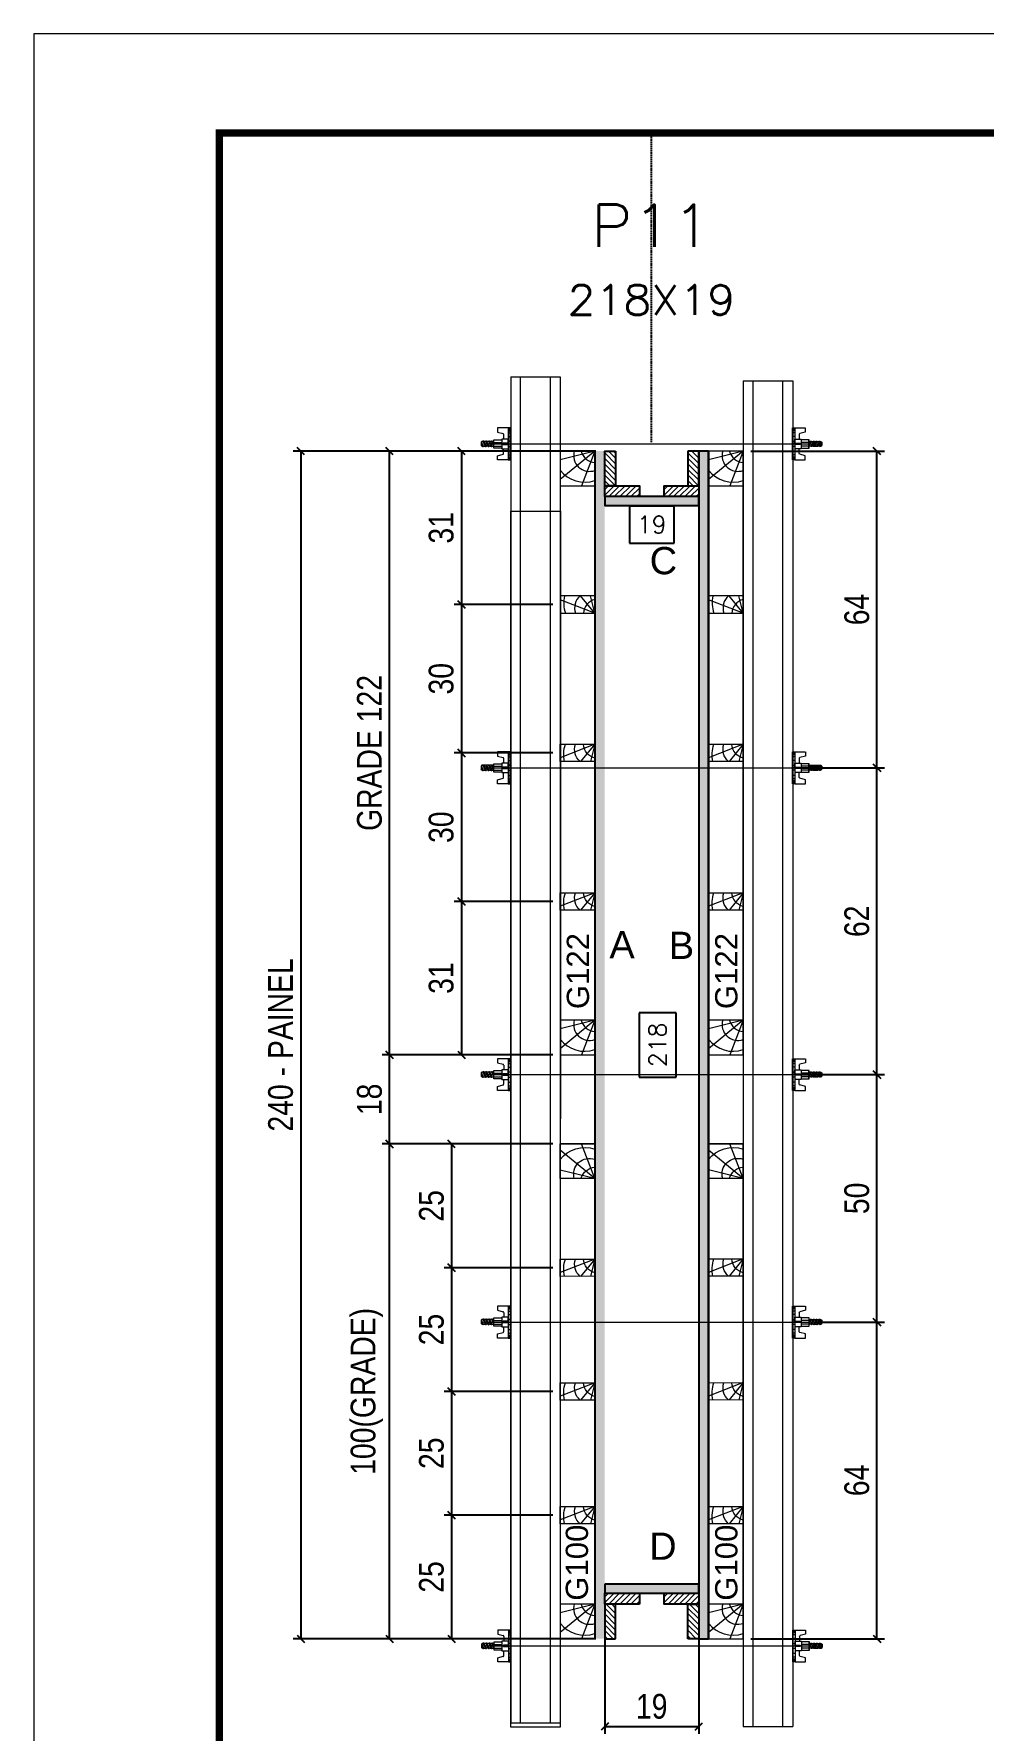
# Model space of a CAD drawing. Extents: x 808 to 7089, y -98 to 17032.
# Drawn here: x 5563 to 5947, y 2564 to 3250 of the extents above; entities that cross this region are included whole.
import ezdxf
from ezdxf.enums import TextEntityAlignment as Align

# ---------------------------------------------------------------- set-up
doc = ezdxf.new("R2010")
doc.units = 0
doc.linetypes.add('DASHED', pattern=[0.75, 0.5, -0.25])
doc.linetypes.add('HIDDEN', pattern=[0.375, 0.25, -0.125])
for name, color, linetype in [('CHAPA', 1, 'Continuous'), ('COTA', 241, 'Continuous'), ('Cota Seção (2x)', 241, 'Continuous'), ('MEIO_PONT', 93, 'Continuous'), ('SARRAFO', 251, 'Continuous'), ('Texto de Titulo', 7, 'Continuous'), ('Texto Qtd Sarr', 242, 'Continuous'), ('TEXTO_GERAL', 7, 'Continuous')]:
    doc.layers.add(name, color=color, linetype=linetype)
for name, color, linetype, lineweight in [('Folhas', 255, 'Continuous', 9), ('Hachura', 251, 'Continuous', 9), ('Madeira', 126, 'Continuous', 18), ('Perfil Metálico', 224, 'Continuous', 18), ('SARRAFO DE PRESSAO', 251, 'DASHED', 9), ('Texto Seção', 7, 'Continuous', 15)]:
    doc.layers.add(name, color=color, linetype=linetype, lineweight=lineweight)
doc.styles.add('ARIAL', font='arial.ttf')
doc.styles.add('COTA TECNICA 2X', font='techl___.ttf', dxfattribs={"height": 10})
doc.styles.add('ROMANS', font='romans.shx')
doc.styles.add('SANSSERIF', font='sas_____.pfb')
doc.dimstyles.new('SECAO PILAR', dxfattribs={"dimtxt": 10, "dimasz": 3, "dimexe": 3, "dimexo": 3, "dimgap": 3, "dimtad": 1, "dimdec": 1, "dimlfac": 0.5, "dimzin": 12, "dimdsep": 46, "dimtxsty": 'COTA TECNICA 2X', "dimblk1": 'OBLIQUE', "dimblk2": 'OBLIQUE', "dimsah": 1, "dimcen": 0.9, "dimclrd": 256, "dimclre": 256, "dimclrt": 256, "dimadec": 1, "dimazin": 3, "dimtfac": 1, "dimtdec": 1, "dimtmove": 0, "dimatfit": 3, "dimfxl": 1, "dimtolj": 1, "dimtzin": 12, "dimarcsym": 0})
doc.dimstyles.new('SECÇÃO 2', dxfattribs={"dimtxt": 7, "dimasz": 6, "dimexe": 0.18, "dimexo": 2, "dimgap": -4, "dimtad": 3, "dimdec": 1, "dimlfac": 0.5, "dimzin": 12, "dimdsep": 46, "dimtxsty": 'ROMANS', "dimblk": 'ARCHTICK', "dimcen": 0.09, "dimse1": 1, "dimse2": 1, "dimsd1": 1, "dimsd2": 1, "dimclrd": 180, "dimclre": 5, "dimclrt": 1, "dimadec": 0, "dimazin": 3, "dimtfac": 1, "dimtdec": 1, "dimtofl": 0, "dimtmove": 0, "dimatfit": 3, "dimldrblk": 'ARCHTICK', "dimfxl": 1, "dimtolj": 1, "dimtzin": 0, "dimarcsym": 0})
pattern_1 = [(135, (-17097.4401, 12204.9005), (-1.12253202, -1.12253202), [])]

# ---------------------------------------------------------------- blocks, each defined once
blk = doc.blocks.new('9999999999')
at = {"layer": 'Folhas'}
blk.add_lwpolyline([(98138.98, 34190.21), (99623.98, 34190.21), (99623.98, 35240.21), (98138.98, 35240.21)], close=True, dxfattribs=at)
at = {"layer": 'Folhas', "color": 30, "const_width": 3}
blk.add_lwpolyline([(98213.98, 34230.21), (99583.98, 34230.21), (99583.98, 35200.21), (98213.98, 35200.21)], close=True, dxfattribs=at)
blk = doc.blocks.new('titulo1')
at = {"layer": 'Defpoints', "color": 252, "linetype": 'HIDDEN', "ltscale": 2}
blk.add_line((0, 0), (0, 125), dxfattribs=at)
at = {"layer": 'Defpoints', "style": 'ROMANS', "oblique": 15}
blk.add_attdef('FOLHA', text='', height=10, dxfattribs=at).set_placement((0, 15.58), align=Align.MIDDLE_CENTER)
at = {"layer": 'Texto Qtd Sarr', "color": 3, "style": 'ROMANS', "oblique": 15}
for tag, height, p in [('TITULO', 17, (0, 71.45)), ('SEÇÃO', 12, (0, 41.55))]:
    blk.add_attdef(tag, text='', height=height, dxfattribs=at).set_placement(p, align=Align.MIDDLE_CENTER)
blk = doc.blocks.new('*D84')
at = {"layer": 'Cota Seção (2x)', "color": 180, "lineweight": -2, "transparency": 16777216}
for p, q in [((5821.97, 3058.76), (5803.97, 3058.76)), ((5803.97, 3058.76), (5803.97, 3043.76)), ((5821.97, 3043.76), (5821.97, 3058.76)), ((5803.97, 3043.76), (5821.97, 3043.76))]:
    blk.add_line(p, q, dxfattribs=at)
at = {"layer": 'Defpoints', "color": 0, "transparency": 16777216}
for p in [(5793.97, 3041.63), (5793.97, 3039.76), (5831.97, 3041.63)]:
    blk.add_point(p, dxfattribs=at)
at = {"layer": 'Cota Seção (2x)', "color": 1, "transparency": 16777216, "insert": (5812.97, 3051.26), "char_height": 7, "attachment_point": 5, "style": 'ROMANS'}
blk.add_mtext('\\A1;19', dxfattribs=at)
blk = doc.blocks.new('_ArchTick')
at = {"color": 0, "linetype": 'ByBlock', "const_width": 0.15}
blk.add_lwpolyline([(-0.5, -0.5), (0.5, 0.5)], dxfattribs=at)
blk = doc.blocks.new('_Oblique')
at = {"color": 0, "linetype": 'ByBlock', "lineweight": -2}
blk.add_line((-0.5, -0.5), (0.5, 0.5), dxfattribs=at)
blk = doc.blocks.new('*D85')
at = {"layer": 'Cota Seção (2x)', "lineweight": -2, "transparency": 16777216}
for p, q in [((5790.3, 3080.95), (5668.05, 3080.95)), ((5671.05, 3080.95), (5671.05, 2600.93)), ((5790.3, 2600.93), (5668.05, 2600.93))]:
    blk.add_line(p, q, dxfattribs=at)
at = {"layer": 'Defpoints', "color": 0, "transparency": 16777216}
for p in [(5793.3, 3080.95), (5671.05, 2600.93), (5793.3, 2600.93)]:
    blk.add_point(p, dxfattribs=at)
at = {"layer": 'Cota Seção (2x)', "lineweight": -2, "transparency": 16777216, "xscale": 3, "yscale": 3, "zscale": 3}
for p, rotation in [((5671.05, 3080.95), 90), ((5671.05, 2600.93), 270)]:
    blk.add_blockref('_Oblique', p, dxfattribs=dict(at, rotation=rotation))
at = {"layer": 'Cota Seção (2x)', "transparency": 16777216, "insert": (5662.95, 2840.94), "char_height": 10, "attachment_point": 5, "rotation": 90, "style": 'COTA TECNICA 2X'}
blk.add_mtext('\\A1;240 - PAINEL', dxfattribs=at)
blk = doc.blocks.new('C')
at = {"layer": 'Hachura', "color": 0}
for p, q in [((0, 3.22), (0, -3.22)), ((0.45, 3.22), (0, 3.22)), ((0.46, 3.16), (0, 3.16)), ((0.46, 3.05), (0, 3.05)), ((0.46, 2.88), (0, 2.88)), ((0, 2.75), (0, -1.16)), ((0.46, 2.65), (0, 2.65)), ((0.46, 2.23), (0, 2.23)), ((0.46, 1.51), (0, 1.51)), ((0.39, 0.49), (0.17, 0.49)), ((0.45, -3.23), (0.45, 3.22)), ((0.45, 3.22), (2.58, 3.22)), ((1.74, 0.97), (0.45, 0.97)), ((1.45, 0.1), (0.45, 0.1)), ((1.35, 1.94), (1.35, 0.96)), ((2.58, 2.39), (1.47, 2.09)), ((1.74, -0.97), (1.74, 0.97)), ((1.74, 0.97), (1.74, 0.84)), ((1.74, 0.97), (1.74, 0.84)), ((1.74, 0.84), (3.35, 0.84)), ((3.35, 0.45), (1.74, 0.45)), ((2.58, 3.22), (2.58, 2.39)), ((3.32, 0.84), (3.32, -0.84)), ((3.35, 0.84), (3.35, -0.84)), ((3.68, 0.45), (3.35, 0.45)), ((3.84, -0.52), (3.35, 0.45)), ((3.35, 0.06), (3.67, -0.57)), ((3.68, 0.45), (4.16, -0.52)), ((3.72, 0.5), (4.25, -0.57)), ((4.37, -0.55), (3.83, 0.53)), ((4.15, 0.45), (3.93, 0.45)), ((4.42, -0.52), (3.93, 0.45)), ((4.15, 0.45), (4.26, 0.45)), ((4.26, 0.45), (4.74, -0.52)), ((4.3, 0.5), (4.83, -0.57)), ((4.95, -0.55), (4.41, 0.53)), ((4.51, 0.45), (4.84, 0.45)), ((5, -0.52), (4.51, 0.45)), ((4.84, 0.45), (5.32, -0.52)), ((4.88, 0.5), (5.41, -0.57)), ((5.53, -0.55), (4.99, 0.53)), ((5.58, -0.52), (5.09, 0.45)), ((5.42, 0.45), (5.09, 0.45)), ((5.58, -0.52), (5.09, 0.45)), ((5.42, 0.45), (5.74, -0.19)), ((5.46, 0.5), (5.74, -0.07)), ((5.74, 0.19), (5.57, 0.53)), ((5.74, 0.32), (5.68, 0.45)), ((5.68, 0.45), (5.74, 0.45)), ((5.74, 0.45), (5.9, 0.29)), ((5.74, 0.45), (5.74, -0.52)), ((5.9, -0.36), (5.9, 0.29)), ((0.45, 0), (0, 0)), ((0.46, -1.52), (0, -1.52)), ((0.46, -2.23), (0, -2.23)), ((0.46, -2.65), (0, -2.65)), ((0.46, -2.88), (0, -2.88)), ((0.46, -3.05), (0, -3.05)), ((0.46, -3.16), (0, -3.16)), ((0, -3.22), (2.57, -3.22)), ((0.08, -0.48), (0.29, -0.48)), ((0.29, -0.48), (0.4, -0.48)), ((0.45, 0), (0.45, -0.97)), ((0.45, -0.16), (1.45, -0.16)), ((0.45, -0.65), (0.45, -0.32)), ((0.45, -3.23), (0.45, -0.65)), ((0.45, -0.97), (1.74, -0.97)), ((1.35, -1.94), (1.35, -0.97)), ((2.58, -2.39), (1.47, -2.1)), ((3.35, -0.32), (1.74, -0.32)), ((3.35, -0.84), (1.74, -0.84)), ((2.58, -3.23), (2.58, -2.39)), ((3.35, -0.07), (3.58, -0.52)), ((3.35, -0.52), (3.58, -0.52)), ((3.84, -0.52), (4.16, -0.52)), ((4.42, -0.52), (4.74, -0.52)), ((4.63, -0.52), (4.74, -0.52)), ((5, -0.52), (5.32, -0.52)), ((5.58, -0.52), (5.74, -0.52)), ((5.74, -0.52), (5.9, -0.36)), ((5.74, -0.52), (5.74, -0.52))]:
    blk.add_line(p, q, dxfattribs=at)
for centre, radius, start, end in [((1.52, 1.94), 0.161, 104.7436, 180), ((1.44, -0.03), 0.129, 272.695, 87.305), ((3.81, 0.39), 0.143, 25.5688, 154.4312), ((4.39, 0.39), 0.143, 25.5688, 154.4312), ((4.97, 0.39), 0.143, 25.5688, 154.4312), ((5.55, 0.39), 0.143, 25.5688, 154.4312), ((0.17, -0.37), 0.174, 221.744, 317.8592), ((1.52, -1.94), 0.161, 180, 255.2564), ((3.71, -0.4), 0.174, 222.1408, 318.256), ((4.29, -0.4), 0.174, 222.1408, 318.256), ((4.87, -0.4), 0.174, 222.1408, 318.256), ((5.45, -0.4), 0.174, 222.1408, 318.256), ((5.61, -0.4), 0.174, 317.8592, 318.256)]:
    blk.add_arc(centre, radius, start, end, dxfattribs=at)
blk = doc.blocks.new('PONTALETE')
at = {"layer": 'Madeira'}
for q in [(2.71, 7), (7, 5.76), (7, 1.74)]:
    blk.add_line((0, 0), q, dxfattribs=at)
blk.add_lwpolyline([(0, 0), (7, 0), (7, 7), (0, 7)], close=True, dxfattribs=at)
for centre, radius, start, end in [((2.04, 0.06), 6.23, 37.2818, 109.0913), ((1.09, 0.9), 3.19, 343.603, 109.9847), ((-0.21, -0.78), 3.09, 14.6322, 86.0383)]:
    blk.add_arc(centre, radius, start, end, dxfattribs=at)
blk = doc.blocks.new('MEIO PONTALETE')
at = {"layer": 'Madeira'}
for q in [(2.71, 7), (3.5, 2.88), (3.5, 0.87)]:
    blk.add_line((0, 0), q, dxfattribs=at)
blk.add_lwpolyline([(0, 0), (3.5, 0), (3.5, 7), (0, 7)], close=True, dxfattribs=at)
for centre, radius, start, end in [((2.04, 0.06), 6.23, 76.4499, 109.0913), ((1.09, 0.9), 3.19, 40.9063, 109.9847), ((-0.21, -0.78), 3.09, 14.6322, 86.0383)]:
    blk.add_arc(centre, radius, start, end, dxfattribs=at)
blk = doc.blocks.new('*D1567')
at = {"layer": 'Cota Seção (2x)', "lineweight": -2, "transparency": 16777216}
for p, q in [((5772.97, 3080.95), (5733.09, 3080.95)), ((5736.09, 3080.95), (5736.09, 3018.95)), ((5772.97, 3018.95), (5733.09, 3018.95))]:
    blk.add_line(p, q, dxfattribs=at)
at = {"layer": 'Defpoints', "color": 0, "transparency": 16777216}
for p in [(5775.97, 3080.95), (5736.09, 3018.95), (5775.97, 3018.95)]:
    blk.add_point(p, dxfattribs=at)
at = {"layer": 'Cota Seção (2x)', "lineweight": -2, "transparency": 16777216, "xscale": 3, "yscale": 3, "zscale": 3}
for p, rotation in [((5736.09, 3080.95), 90), ((5736.09, 3018.95), 270)]:
    blk.add_blockref('_Oblique', p, dxfattribs=dict(at, rotation=rotation))
at = {"layer": 'Cota Seção (2x)', "transparency": 16777216, "insert": (5727.87, 3049.95), "char_height": 10, "attachment_point": 5, "rotation": 90, "style": 'COTA TECNICA 2X'}
blk.add_mtext('\\A1;31', dxfattribs=at)
blk = doc.blocks.new('*D1568')
at = {"layer": 'Cota Seção (2x)', "lineweight": -2, "transparency": 16777216}
for p, q in [((5772.97, 3018.95), (5733.09, 3018.95)), ((5736.09, 3018.95), (5736.09, 2958.95)), ((5772.97, 2958.95), (5733.09, 2958.95))]:
    blk.add_line(p, q, dxfattribs=at)
at = {"layer": 'Defpoints', "color": 0, "transparency": 16777216}
for p in [(5775.97, 3018.95), (5736.09, 2958.95), (5775.97, 2958.95)]:
    blk.add_point(p, dxfattribs=at)
at = {"layer": 'Cota Seção (2x)', "lineweight": -2, "transparency": 16777216, "xscale": 3, "yscale": 3, "zscale": 3}
for p, rotation in [((5736.09, 3018.95), 90), ((5736.09, 2958.95), 270)]:
    blk.add_blockref('_Oblique', p, dxfattribs=dict(at, rotation=rotation))
at = {"layer": 'Cota Seção (2x)', "transparency": 16777216, "insert": (5727.87, 2988.95), "char_height": 10, "attachment_point": 5, "rotation": 90, "style": 'COTA TECNICA 2X'}
blk.add_mtext('\\A1;30', dxfattribs=at)
blk = doc.blocks.new('*D1569')
at = {"layer": 'Cota Seção (2x)', "lineweight": -2, "transparency": 16777216}
for p, q in [((5772.97, 2958.95), (5733.09, 2958.95)), ((5736.09, 2958.95), (5736.09, 2898.95)), ((5772.97, 2898.95), (5733.09, 2898.95))]:
    blk.add_line(p, q, dxfattribs=at)
at = {"layer": 'Defpoints', "color": 0, "transparency": 16777216}
for p in [(5775.97, 2958.95), (5736.09, 2898.95), (5775.97, 2898.95)]:
    blk.add_point(p, dxfattribs=at)
at = {"layer": 'Cota Seção (2x)', "lineweight": -2, "transparency": 16777216, "xscale": 3, "yscale": 3, "zscale": 3}
for p, rotation in [((5736.09, 2958.95), 90), ((5736.09, 2898.95), 270)]:
    blk.add_blockref('_Oblique', p, dxfattribs=dict(at, rotation=rotation))
at = {"layer": 'Cota Seção (2x)', "transparency": 16777216, "insert": (5727.87, 2928.95), "char_height": 10, "attachment_point": 5, "rotation": 90, "style": 'COTA TECNICA 2X'}
blk.add_mtext('\\A1;30', dxfattribs=at)
blk = doc.blocks.new('*D1570')
at = {"layer": 'Cota Seção (2x)', "lineweight": -2, "transparency": 16777216}
for p, q in [((5772.97, 2898.95), (5733.09, 2898.95)), ((5736.09, 2898.95), (5736.09, 2836.95)), ((5772.97, 2836.95), (5733.09, 2836.95))]:
    blk.add_line(p, q, dxfattribs=at)
at = {"layer": 'Defpoints', "color": 0, "transparency": 16777216}
for p in [(5775.97, 2898.95), (5736.09, 2836.95), (5775.97, 2836.95)]:
    blk.add_point(p, dxfattribs=at)
at = {"layer": 'Cota Seção (2x)', "lineweight": -2, "transparency": 16777216, "xscale": 3, "yscale": 3, "zscale": 3}
for p, rotation in [((5736.09, 2898.95), 90), ((5736.09, 2836.95), 270)]:
    blk.add_blockref('_Oblique', p, dxfattribs=dict(at, rotation=rotation))
at = {"layer": 'Cota Seção (2x)', "transparency": 16777216, "insert": (5727.87, 2867.95), "char_height": 10, "attachment_point": 5, "rotation": 90, "style": 'COTA TECNICA 2X'}
blk.add_mtext('\\A1;31', dxfattribs=at)
blk = doc.blocks.new('*D1571')
at = {"layer": 'Cota Seção (2x)', "lineweight": -2, "transparency": 16777216}
for p, q in [((5772.97, 3080.95), (5703.97, 3080.95)), ((5706.97, 2836.95), (5706.97, 3080.95)), ((5772.97, 2836.95), (5703.97, 2836.95))]:
    blk.add_line(p, q, dxfattribs=at)
at = {"layer": 'Defpoints', "color": 0, "transparency": 16777216}
for p in [(5706.97, 3080.95), (5775.97, 3080.95), (5775.97, 2836.95)]:
    blk.add_point(p, dxfattribs=at)
at = {"layer": 'Cota Seção (2x)', "lineweight": -2, "transparency": 16777216, "xscale": 3, "yscale": 3, "zscale": 3}
for p, rotation in [((5706.97, 3080.95), 90), ((5706.97, 2836.95), 270)]:
    blk.add_blockref('_Oblique', p, dxfattribs=dict(at, rotation=rotation))
at = {"layer": 'Cota Seção (2x)', "transparency": 16777216, "insert": (5698.87, 2958.95), "char_height": 10, "attachment_point": 5, "rotation": 90, "style": 'COTA TECNICA 2X'}
blk.add_mtext('\\A1;GRADE 122', dxfattribs=at)
blk = doc.blocks.new('*D1572')
at = {"layer": 'Cota Seção (2x)', "lineweight": -2, "transparency": 16777216}
for p, q in [((5772.97, 2836.95), (5703.97, 2836.95)), ((5706.97, 2800.91), (5706.97, 2836.95)), ((5773.02, 2800.91), (5703.97, 2800.91))]:
    blk.add_line(p, q, dxfattribs=at)
at = {"layer": 'Defpoints', "color": 0, "transparency": 16777216}
for p in [(5706.97, 2836.95), (5775.97, 2836.95), (5776.02, 2800.91)]:
    blk.add_point(p, dxfattribs=at)
at = {"layer": 'Cota Seção (2x)', "lineweight": -2, "transparency": 16777216, "xscale": 3, "yscale": 3, "zscale": 3}
for p, rotation in [((5706.97, 2836.95), 90), ((5706.97, 2800.91), 270)]:
    blk.add_blockref('_Oblique', p, dxfattribs=dict(at, rotation=rotation))
at = {"layer": 'Cota Seção (2x)', "transparency": 16777216, "insert": (5698.87, 2818.93), "char_height": 10, "attachment_point": 5, "rotation": 90, "style": 'COTA TECNICA 2X'}
blk.add_mtext('\\A1;18', dxfattribs=at)
blk = doc.blocks.new('*D1573')
at = {"layer": 'Cota Seção (2x)', "lineweight": -2, "transparency": 16777216}
for p, q in [((5879.56, 2728.93), (5907.03, 2728.93)), ((5904.03, 2600.93), (5904.03, 2728.93)), ((5853.01, 2600.93), (5907.03, 2600.93))]:
    blk.add_line(p, q, dxfattribs=at)
at = {"layer": 'Defpoints', "color": 0, "transparency": 16777216}
for p in [(5876.56, 2728.93), (5904.03, 2728.93), (5850.01, 2600.93)]:
    blk.add_point(p, dxfattribs=at)
at = {"layer": 'Cota Seção (2x)', "lineweight": -2, "transparency": 16777216, "xscale": 3, "yscale": 3, "zscale": 3}
for p, rotation in [((5904.03, 2728.93), 90), ((5904.03, 2600.93), 270)]:
    blk.add_blockref('_Oblique', p, dxfattribs=dict(at, rotation=rotation))
at = {"layer": 'Cota Seção (2x)', "transparency": 16777216, "insert": (5895.93, 2664.93), "char_height": 10, "attachment_point": 5, "rotation": 90, "style": 'COTA TECNICA 2X'}
blk.add_mtext('\\A1;64', dxfattribs=at)
blk = doc.blocks.new('*D1574')
at = {"layer": 'Cota Seção (2x)', "lineweight": -2, "transparency": 16777216}
for p, q in [((5872.91, 2828.93), (5907.03, 2828.93)), ((5904.03, 2728.93), (5904.03, 2828.93)), ((5879.56, 2728.93), (5907.03, 2728.93))]:
    blk.add_line(p, q, dxfattribs=at)
at = {"layer": 'Defpoints', "color": 0, "transparency": 16777216}
for p in [(5869.91, 2828.93), (5904.03, 2828.93), (5876.56, 2728.93)]:
    blk.add_point(p, dxfattribs=at)
at = {"layer": 'Cota Seção (2x)', "lineweight": -2, "transparency": 16777216, "xscale": 3, "yscale": 3, "zscale": 3}
for p, rotation in [((5904.03, 2828.93), 90), ((5904.03, 2728.93), 270)]:
    blk.add_blockref('_Oblique', p, dxfattribs=dict(at, rotation=rotation))
at = {"layer": 'Cota Seção (2x)', "transparency": 16777216, "insert": (5895.92, 2778.93), "char_height": 10, "attachment_point": 5, "rotation": 90, "style": 'COTA TECNICA 2X'}
blk.add_mtext('\\A1;50', dxfattribs=at)
blk = doc.blocks.new('*D1575')
at = {"layer": 'Cota Seção (2x)', "lineweight": -2, "transparency": 16777216}
for p, q in [((5872.91, 2952.93), (5907.03, 2952.93)), ((5904.03, 2828.93), (5904.03, 2952.93)), ((5872.91, 2828.93), (5907.03, 2828.93))]:
    blk.add_line(p, q, dxfattribs=at)
at = {"layer": 'Defpoints', "color": 0, "transparency": 16777216}
for p in [(5869.91, 2952.93), (5904.03, 2952.93), (5869.91, 2828.93)]:
    blk.add_point(p, dxfattribs=at)
at = {"layer": 'Cota Seção (2x)', "lineweight": -2, "transparency": 16777216, "xscale": 3, "yscale": 3, "zscale": 3}
for p, rotation in [((5904.03, 2952.93), 90), ((5904.03, 2828.93), 270)]:
    blk.add_blockref('_Oblique', p, dxfattribs=dict(at, rotation=rotation))
at = {"layer": 'Cota Seção (2x)', "transparency": 16777216, "insert": (5895.93, 2890.93), "char_height": 10, "attachment_point": 5, "rotation": 90, "style": 'COTA TECNICA 2X'}
blk.add_mtext('\\A1;62', dxfattribs=at)
blk = doc.blocks.new('*D1576')
at = {"layer": 'Cota Seção (2x)', "lineweight": -2, "transparency": 16777216}
for p, q in [((5852.97, 3080.95), (5907.03, 3080.95)), ((5904.03, 2952.93), (5904.03, 3080.95)), ((5872.91, 2952.93), (5907.03, 2952.93))]:
    blk.add_line(p, q, dxfattribs=at)
at = {"layer": 'Defpoints', "color": 0, "transparency": 16777216}
for p in [(5849.97, 3080.95), (5904.03, 3080.95), (5869.91, 2952.93)]:
    blk.add_point(p, dxfattribs=at)
at = {"layer": 'Cota Seção (2x)', "lineweight": -2, "transparency": 16777216, "xscale": 3, "yscale": 3, "zscale": 3}
for p, rotation in [((5904.03, 3080.95), 90), ((5904.03, 2952.93), 270)]:
    blk.add_blockref('_Oblique', p, dxfattribs=dict(at, rotation=rotation))
at = {"layer": 'Cota Seção (2x)', "transparency": 16777216, "insert": (5895.93, 3016.94), "char_height": 10, "attachment_point": 5, "rotation": 90, "style": 'COTA TECNICA 2X'}
blk.add_mtext('\\A1;64', dxfattribs=at)
blk = doc.blocks.new('*D1577')
at = {"layer": 'COTA', "lineweight": -2, "transparency": 16777216}
for p, q in [((5793.97, 2616.33), (5793.97, 2562.47)), ((5831.97, 2616.33), (5831.97, 2562.47)), ((5793.97, 2565.47), (5831.97, 2565.47))]:
    blk.add_line(p, q, dxfattribs=at)
at = {"layer": 'Defpoints', "color": 0, "transparency": 16777216}
for p in [(5793.97, 2619.33), (5831.97, 2619.33), (5831.97, 2565.47)]:
    blk.add_point(p, dxfattribs=at)
at = {"layer": 'COTA', "lineweight": -2, "transparency": 16777216, "xscale": 3, "yscale": 3, "zscale": 3, "rotation": 180}
blk.add_blockref('_Oblique', (5793.97, 2565.47), dxfattribs=at)
at = {"layer": 'COTA', "lineweight": -2, "transparency": 16777216, "xscale": 3, "yscale": 3, "zscale": 3}
blk.add_blockref('_Oblique', (5831.97, 2565.47), dxfattribs=at)
at = {"layer": 'COTA', "transparency": 16777216, "insert": (5812.97, 2573.56), "char_height": 10, "attachment_point": 5, "style": 'COTA TECNICA 2X'}
blk.add_mtext('\\A1;19', dxfattribs=at)
blk = doc.blocks.new('*D86')
at = {"layer": 'Cota Seção (2x)', "lineweight": -2, "transparency": 16777216}
for p, q in [((5772.96, 2800.91), (5729.03, 2800.91)), ((5732.03, 2800.91), (5732.03, 2750.91)), ((5772.97, 2750.91), (5729.03, 2750.91))]:
    blk.add_line(p, q, dxfattribs=at)
at = {"layer": 'Defpoints', "color": 0, "transparency": 16777216}
for p in [(5775.96, 2800.91), (5732.03, 2750.91), (5775.97, 2750.91)]:
    blk.add_point(p, dxfattribs=at)
at = {"layer": 'Cota Seção (2x)', "lineweight": -2, "transparency": 16777216, "xscale": 3, "yscale": 3, "zscale": 3}
for p, rotation in [((5732.03, 2800.91), 90), ((5732.03, 2750.91), 270)]:
    blk.add_blockref('_Oblique', p, dxfattribs=dict(at, rotation=rotation))
at = {"layer": 'Cota Seção (2x)', "transparency": 16777216, "insert": (5723.92, 2775.91), "char_height": 10, "attachment_point": 5, "rotation": 90, "style": 'COTA TECNICA 2X'}
blk.add_mtext('\\A1;25', dxfattribs=at)
blk = doc.blocks.new('*D87')
at = {"layer": 'Cota Seção (2x)', "lineweight": -2, "transparency": 16777216}
for p, q in [((5772.96, 2800.91), (5703.97, 2800.91)), ((5706.97, 2600.91), (5706.97, 2800.91)), ((5772.98, 2600.91), (5703.97, 2600.91))]:
    blk.add_line(p, q, dxfattribs=at)
at = {"layer": 'Defpoints', "color": 0, "transparency": 16777216}
for p in [(5706.97, 2800.91), (5775.96, 2800.91), (5775.98, 2600.91)]:
    blk.add_point(p, dxfattribs=at)
at = {"layer": 'Cota Seção (2x)', "lineweight": -2, "transparency": 16777216, "xscale": 3, "yscale": 3, "zscale": 3}
for p, rotation in [((5706.97, 2800.91), 90), ((5706.97, 2600.91), 270)]:
    blk.add_blockref('_Oblique', p, dxfattribs=dict(at, rotation=rotation))
at = {"layer": 'Cota Seção (2x)', "transparency": 16777216, "insert": (5697.75, 2700.91), "char_height": 10, "attachment_point": 5, "rotation": 90, "style": 'COTA TECNICA 2X'}
blk.add_mtext('\\A1;100(GRADE)', dxfattribs=at)
blk = doc.blocks.new('*D1578')
at = {"layer": 'Cota Seção (2x)', "lineweight": -2, "transparency": 16777216}
for p, q in [((5772.97, 2750.91), (5729.03, 2750.91)), ((5732.03, 2750.91), (5732.03, 2700.91)), ((5772.97, 2700.91), (5729.03, 2700.91))]:
    blk.add_line(p, q, dxfattribs=at)
at = {"layer": 'Defpoints', "color": 0, "transparency": 16777216}
for p in [(5775.97, 2750.91), (5732.03, 2700.91), (5775.97, 2700.91)]:
    blk.add_point(p, dxfattribs=at)
at = {"layer": 'Cota Seção (2x)', "lineweight": -2, "transparency": 16777216, "xscale": 3, "yscale": 3, "zscale": 3}
for p, rotation in [((5732.03, 2750.91), 90), ((5732.03, 2700.91), 270)]:
    blk.add_blockref('_Oblique', p, dxfattribs=dict(at, rotation=rotation))
at = {"layer": 'Cota Seção (2x)', "transparency": 16777216, "insert": (5723.92, 2725.91), "char_height": 10, "attachment_point": 5, "rotation": 90, "style": 'COTA TECNICA 2X'}
blk.add_mtext('\\A1;25', dxfattribs=at)
blk = doc.blocks.new('*D1579')
at = {"layer": 'Cota Seção (2x)', "lineweight": -2, "transparency": 16777216}
for p, q in [((5772.97, 2700.91), (5729.03, 2700.91)), ((5732.03, 2700.91), (5732.03, 2650.91)), ((5772.97, 2650.91), (5729.03, 2650.91))]:
    blk.add_line(p, q, dxfattribs=at)
at = {"layer": 'Defpoints', "color": 0, "transparency": 16777216}
for p in [(5775.97, 2700.91), (5732.03, 2650.91), (5775.97, 2650.91)]:
    blk.add_point(p, dxfattribs=at)
at = {"layer": 'Cota Seção (2x)', "lineweight": -2, "transparency": 16777216, "xscale": 3, "yscale": 3, "zscale": 3}
for p, rotation in [((5732.03, 2700.91), 90), ((5732.03, 2650.91), 270)]:
    blk.add_blockref('_Oblique', p, dxfattribs=dict(at, rotation=rotation))
at = {"layer": 'Cota Seção (2x)', "transparency": 16777216, "insert": (5723.92, 2675.91), "char_height": 10, "attachment_point": 5, "rotation": 90, "style": 'COTA TECNICA 2X'}
blk.add_mtext('\\A1;25', dxfattribs=at)
blk = doc.blocks.new('*D1582')
at = {"layer": 'Cota Seção (2x)', "lineweight": -2, "transparency": 16777216}
for p, q in [((5772.97, 2650.91), (5729.03, 2650.91)), ((5732.03, 2650.91), (5732.03, 2600.91)), ((5772.97, 2600.91), (5729.03, 2600.91))]:
    blk.add_line(p, q, dxfattribs=at)
at = {"layer": 'Defpoints', "color": 0, "transparency": 16777216}
for p in [(5775.97, 2650.91), (5732.03, 2600.91), (5775.97, 2600.91)]:
    blk.add_point(p, dxfattribs=at)
at = {"layer": 'Cota Seção (2x)', "lineweight": -2, "transparency": 16777216, "xscale": 3, "yscale": 3, "zscale": 3}
for p, rotation in [((5732.03, 2650.91), 90), ((5732.03, 2600.91), 270)]:
    blk.add_blockref('_Oblique', p, dxfattribs=dict(at, rotation=rotation))
at = {"layer": 'Cota Seção (2x)', "transparency": 16777216, "insert": (5723.92, 2625.91), "char_height": 10, "attachment_point": 5, "rotation": 90, "style": 'COTA TECNICA 2X'}
blk.add_mtext('\\A1;25', dxfattribs=at)
blk = doc.blocks.new('*D1583')
at = {"layer": 'Cota Seção (2x)', "color": 180, "lineweight": -2, "transparency": 16777216}
for p, q in [((5822.82, 2853.94), (5807.82, 2853.94)), ((5807.82, 2853.94), (5807.82, 2827.94)), ((5822.82, 2827.94), (5822.82, 2853.94)), ((5807.82, 2827.94), (5822.82, 2827.94))]:
    blk.add_line(p, q, dxfattribs=at)
at = {"layer": 'Defpoints', "color": 0, "transparency": 16777216}
for p in [(5826.82, 3058.95), (5831.97, 3058.95), (5831.97, 2622.93)]:
    blk.add_point(p, dxfattribs=at)
at = {"layer": 'Cota Seção (2x)', "color": 1, "transparency": 16777216, "insert": (5815.32, 2840.94), "char_height": 7, "attachment_point": 5, "rotation": 90, "style": 'ROMANS'}
blk.add_mtext('\\A1;218', dxfattribs=at)

msp = doc.modelspace()

# ---------------------------------------------------------------- hatches: boundary and pattern name
at = {"layer": 'Hachura'}
h = msp.add_hatch(color=256, dxfattribs=at)
h.dxf.hatch_style = 1
h.paths.add_polyline_path([(5789.97, 2600.93), (5793.97, 2600.93), (5793.97, 3080.95), (5789.97, 3080.95)])
h = msp.add_hatch(dxfattribs=at)
h.set_pattern_fill('ANSI31', color=256, scale=0.5, angle=450, style=0)
h.set_pattern_definition(pattern_1)
h.paths.add_polyline_path([(5793.97, 3066.95), (5798.37, 3066.95), (5798.37, 3080.95), (5793.97, 3080.95)])
h = msp.add_hatch(dxfattribs=at)
h.set_pattern_fill('ANSI31', color=256, scale=0.5, angle=450, style=0)
h.set_pattern_definition(pattern_1)
h.paths.add_polyline_path([(5831.97, 3066.95), (5827.57, 3066.95), (5827.57, 3080.95), (5831.97, 3080.95)])
h = msp.add_hatch(color=256, dxfattribs=at)
h.dxf.hatch_style = 1
h.paths.add_polyline_path([(5831.97, 2600.93), (5835.97, 2600.93), (5835.97, 3080.95), (5831.97, 3080.95)])
h = msp.add_hatch(dxfattribs=at)
h.set_pattern_fill('ANSI31', color=256, scale=0.5, angle=540, style=0)
h.set_pattern_definition([(225, (-3694.9838, -19862.4595), (1.12253202, -1.12253202), [])])
h.paths.add_polyline_path([(5793.97, 3066.95), (5793.97, 3062.55), (5807.97, 3062.55), (5807.97, 3066.95)])
h = msp.add_hatch(dxfattribs=at)
h.set_pattern_fill('ANSI31', color=256, scale=0.5, angle=540, style=0)
h.set_pattern_definition([(225, (-3670.9838, -19862.4595), (1.12253202, -1.12253202), [])])
h.paths.add_polyline_path([(5817.97, 3066.95), (5817.97, 3062.55), (5831.97, 3062.55), (5831.97, 3066.95)])
h = msp.add_hatch(color=256, dxfattribs=at)
h.dxf.hatch_style = 1
h.paths.add_polyline_path([(5793.97, 3062.55), (5793.97, 3058.95), (5831.97, 3058.95), (5831.97, 3062.55)])
h = msp.add_hatch(color=256, dxfattribs=at)
h.dxf.hatch_style = 1
h.paths.add_polyline_path([(5793.97, 2622.93), (5793.97, 2619.33), (5831.97, 2619.33), (5831.97, 2622.93)])
h = msp.add_hatch(dxfattribs=at)
h.set_pattern_fill('ANSI31', color=256, scale=0.5, angle=540, style=0)
h.set_pattern_definition([(225, (-3694.9838, -20310.0794), (1.12253202, -1.12253202), [])])
h.paths.add_polyline_path([(5793.97, 2619.33), (5793.97, 2614.93), (5807.97, 2614.93), (5807.97, 2619.33)])
h = msp.add_hatch(dxfattribs=at)
h.set_pattern_fill('ANSI31', color=256, scale=0.5, angle=540, style=0)
h.set_pattern_definition([(225, (-3670.9838, -20310.0794), (1.12253202, -1.12253202), [])])
h.paths.add_polyline_path([(5817.97, 2619.33), (5817.97, 2614.93), (5831.97, 2614.93), (5831.97, 2619.33)])
h = msp.add_hatch(dxfattribs=at)
h.set_pattern_fill('ANSI31', color=256, scale=0.5, angle=450, style=0)
h.set_pattern_definition([(135, (-17097.4401, 12103.8806), (-1.12253202, -1.12253202), [])])
h.paths.add_polyline_path([(5793.97, 2614.93), (5798.37, 2614.93), (5798.37, 2600.93), (5793.97, 2600.93)])
h = msp.add_hatch(dxfattribs=at)
h.set_pattern_fill('ANSI31', color=256, scale=0.5, angle=450, style=0)
h.set_pattern_definition([(135, (-17097.4401, 12103.8806), (-1.12253202, -1.12253202), [])])
h.paths.add_polyline_path([(5831.97, 2614.93), (5827.57, 2614.93), (5827.57, 2600.93), (5831.97, 2600.93)])

# ---------------------------------------------------------------- linework, layer by layer
at = {"layer": 'CHAPA'}
for points in [[(5831.97, 2600.93), (5835.97, 2600.93), (5835.97, 3080.95), (5831.97, 3080.95)], [(5793.97, 3062.55), (5793.97, 3058.95), (5831.97, 3058.95), (5831.97, 3062.55)], [(5793.97, 2622.93), (5793.97, 2619.33), (5831.97, 2619.33), (5831.97, 2622.93)]]:
    msp.add_lwpolyline(points, close=True, dxfattribs=at)
at = {"layer": 'COTA', "linetype": 'ByBlock'}
for p, q in [((5789.97, 3080.95), (5789.97, 2600.93)), ((5835.97, 3080.95), (5835.97, 2600.93))]:
    msp.add_line(p, q, dxfattribs=at)
at = {"layer": 'Hachura'}
for p, q in [((5744.98, 3083.86), (5876.9, 3083.87)), ((5744.99, 2952.93), (5876.91, 2952.94)), ((5745, 2828.93), (5876.91, 2828.94)), ((5745, 2728.93), (5876.92, 2728.94)), ((5745.1, 2598.01), (5877.02, 2598.01))]:
    msp.add_line(p, q, dxfattribs=at)
at = {"layer": 'Madeira'}
for points in [[(5775.97, 2836.95), (5789.97, 2836.95), (5789.97, 3080.95), (5775.97, 3080.95)], [(5835.97, 2836.95), (5849.97, 2836.95), (5849.97, 3080.95), (5835.97, 3080.95)], [(5789.97, 2800.92), (5775.97, 2800.91), (5775.97, 2600.91), (5789.97, 2600.93)], [(5849.97, 2800.94), (5835.97, 2800.92), (5835.97, 2600.93), (5849.97, 2600.94)]]:
    msp.add_lwpolyline(points, close=True, dxfattribs=at)
at = {"layer": 'Perfil Metálico'}
for p, q in [((5755.97, 3111.01), (5755.97, 2567.01)), ((5755.97, 3111.01), (5775.97, 3111.01)), ((5759.97, 2567.01), (5759.97, 3111.01)), ((5771.97, 2567.01), (5771.97, 3111.01)), ((5775.97, 3111.01), (5775.97, 2567.01)), ((5849.97, 3109.41), (5849.97, 2565.41)), ((5849.97, 3109.41), (5869.97, 3109.41)), ((5853.97, 2565.41), (5853.97, 3109.41)), ((5865.97, 2565.41), (5865.97, 3109.41)), ((5869.97, 3109.41), (5869.97, 2565.41)), ((5755.97, 2567.01), (5775.97, 2567.01)), ((5849.97, 2565.41), (5869.97, 2565.41))]:
    msp.add_line(p, q, dxfattribs=at)
msp.add_lwpolyline([(5775.97, 2565.21), (5755.97, 2565.21), (5756.03, 3056.65), (5776.03, 3056.65)], close=True, dxfattribs=at)
at = {"layer": 'SARRAFO'}
for points in [[(5798.37, 3080.95), (5798.37, 3066.95), (5793.97, 3066.95), (5793.97, 3080.95)], [(5798.37, 3080.95), (5798.37, 3066.95), (5793.97, 3066.95), (5793.97, 3080.95)], [(5827.57, 3080.95), (5827.57, 3066.95), (5831.97, 3066.95), (5831.97, 3080.95)], [(5827.57, 3080.95), (5827.57, 3066.95), (5831.97, 3066.95), (5831.97, 3080.95)], [(5807.97, 3062.55), (5793.97, 3062.55), (5793.97, 3066.95), (5807.97, 3066.95)], [(5807.97, 3062.55), (5793.97, 3062.55), (5793.97, 3066.95), (5807.97, 3066.95)], [(5831.97, 3062.55), (5817.97, 3062.55), (5817.97, 3066.95), (5831.97, 3066.95)], [(5831.97, 3062.55), (5817.97, 3062.55), (5817.97, 3066.95), (5831.97, 3066.95)], [(5807.97, 2614.93), (5793.97, 2614.93), (5793.97, 2619.33), (5807.97, 2619.33)], [(5807.97, 2614.93), (5793.97, 2614.93), (5793.97, 2619.33), (5807.97, 2619.33)], [(5831.97, 2614.93), (5817.97, 2614.93), (5817.97, 2619.33), (5831.97, 2619.33)], [(5831.97, 2614.93), (5817.97, 2614.93), (5817.97, 2619.33), (5831.97, 2619.33)], [(5798.37, 2600.93), (5798.37, 2614.93), (5793.97, 2614.93), (5793.97, 2600.93)], [(5798.37, 2600.93), (5798.37, 2614.93), (5793.97, 2614.93), (5793.97, 2600.93)], [(5827.57, 2600.93), (5827.57, 2614.93), (5831.97, 2614.93), (5831.97, 2600.93)], [(5827.57, 2600.93), (5827.57, 2614.93), (5831.97, 2614.93), (5831.97, 2600.93)]]:
    msp.add_lwpolyline(points, close=True, dxfattribs=at)

# ---------------------------------------------------------------- block references
at = {"layer": 'Hachura', "linetype": 'Continuous', "yscale": 2, "zscale": 2, "rotation": 180}
for p, xscale in [((5755.78, 3083.86), 2), ((5869.9, 3083.86), -2), ((5755.79, 2952.93), 2), ((5869.91, 2952.93), -2), ((5755.8, 2828.93), 2), ((5869.91, 2828.93), -2), ((5755.8, 2728.93), 2), ((5869.92, 2728.93), -2), ((5755.9, 2598.01), 2), ((5870.02, 2598), -2)]:
    msp.add_blockref('C', p, dxfattribs=dict(at, xscale=xscale))
at = {"layer": 'Madeira'}
for name, p, xscale, yscale, zscale, rotation in [('PONTALETE', (5789.97, 2786.92), -2, 2, 2, 0.06291069689670081), ('PONTALETE', (5849.97, 2786.94), -2, 2, 2, 0.06291069689670081), ('MEIO PONTALETE', (5789.96, 2754.42), -1.999999997962732, 1.999999997962732, 1.999999997962732, 90.0629106968967), ('MEIO PONTALETE', (5849.96, 2754.44), -1.999999997962732, 1.999999997962732, 1.999999997962732, 90.0629106968967), ('MEIO PONTALETE', (5789.96, 2704.42), -1.999999997962732, 1.999999997962732, 1.999999997962732, 90.0629106968967), ('MEIO PONTALETE', (5849.96, 2704.44), -1.999999997962732, 1.999999997962732, 1.999999997962732, 90.0629106968967), ('MEIO PONTALETE', (5789.96, 2654.42), -1.999999997962732, 1.999999997962732, 1.999999997962732, 90.0629106968967), ('MEIO PONTALETE', (5849.96, 2654.44), -1.999999997962732, 1.999999997962732, 1.999999997962732, 90.0629106968967), ('PONTALETE', (5789.95, 2614.93), 2, 2, 2, 180.0629106968967), ('PONTALETE', (5849.95, 2614.94), 2, 2, 2, 180.0629106968967)]:
    msp.add_blockref(name, p, dxfattribs=dict(at, xscale=xscale, yscale=yscale, zscale=zscale, rotation=rotation))
at = {"layer": 'MEIO_PONT'}
for name, p, xscale, yscale, zscale, rotation in [('PONTALETE', (5789.97, 3080.95), 2, 2, 2, 180), ('PONTALETE', (5849.97, 3080.95), 2, 2, 2, 180), ('MEIO PONTALETE', (5789.97, 3015.45), 1.999999997962732, 1.999999997962732, 1.999999997962732, 90), ('MEIO PONTALETE', (5849.97, 3015.45), 1.999999997962732, 1.999999997962732, 1.999999997962732, 90), ('MEIO PONTALETE', (5789.97, 2962.45), -1.999999997962732, 1.999999997962732, 1.999999997962732, 90), ('MEIO PONTALETE', (5849.97, 2962.45), -1.999999997962732, 1.999999997962732, 1.999999997962732, 90), ('MEIO PONTALETE', (5789.97, 2902.45), -1.999999997962732, 1.999999997962732, 1.999999997962732, 90), ('MEIO PONTALETE', (5849.97, 2902.45), -1.999999997962732, 1.999999997962732, 1.999999997962732, 90), ('PONTALETE', (5789.97, 2850.95), 2, 2, 2, 180), ('PONTALETE', (5849.97, 2850.95), 2, 2, 2, 180)]:
    msp.add_blockref(name, p, dxfattribs=dict(at, xscale=xscale, yscale=yscale, zscale=zscale, rotation=rotation))
at = {"layer": 'SARRAFO DE PRESSAO', "color": 6, "linetype": 'ByBlock'}
msp.add_blockref('9999999999', (-92575.81, -31990.63), dxfattribs=at)
at = {"layer": 'Texto Seção'}
ref = msp.add_blockref('titulo1', (5812.82, 3084.58), dxfattribs=at)
ref.add_attrib('TITULO', 'P11', dxfattribs={"layer": 'Texto de Titulo', "color": 7, "height": 17, "style": 'ROMANS', "width": 1.1}).set_placement((5812.82, 3172.08), align=Align.MIDDLE_CENTER)
ref.add_attrib('SEÇÃO', '218X19', dxfattribs={"layer": 'Texto de Titulo', "color": 7, "height": 12, "style": 'ROMANS', "width": 1.1}).set_placement((5812.82, 3142.08), align=Align.MIDDLE_CENTER)

# ---------------------------------------------------------------- texts
at = {"layer": 'Texto Seção', "color": 0, "linetype": 'Continuous', "style": 'SANSSERIF'}
for p in [(5783.11, 2855.42), (5843.11, 2855.42)]:
    msp.add_text('G122', height=9, rotation=90, dxfattribs=at).set_placement(p, align=Align.MIDDLE_LEFT)
at = {"layer": 'TEXTO_GERAL', "style": 'ARIAL'}
for s, p in [('C', (5817.69, 3036.69)), ('A', (5800.98, 2881.45)), ('B', (5824.99, 2881.19)), ('D', (5817.48, 2638.34))]:
    msp.add_text(s, height=11, dxfattribs=at).set_placement(p, align=Align.MIDDLE_CENTER)
at = {"layer": 'TEXTO_GERAL', "color": 0, "linetype": 'Continuous', "style": 'SANSSERIF'}
for p in [(5782.7, 2616.3), (5843.11, 2616.3)]:
    msp.add_text('G100', height=9, rotation=90, dxfattribs=at).set_placement(p, align=Align.MIDDLE_LEFT)

# ---------------------------------------------------------------- dimensions: what is measured, and where the dimension line sits
at = {"layer": 'COTA'}
dim = msp.add_linear_dim(base=(5831.97, 2565.47), p1=(5793.97, 2619.33), p2=(5831.97, 2619.33), dimstyle='SECAO PILAR', dxfattribs=at)
dim.commit()
dim.dimension.update_dxf_attribs({"geometry": '*D1577', "text_midpoint": (5812.97, 2573.56)})
at = {"layer": 'Cota Seção (2x)', "color": 241}
for base, p1, p2, angle, text, picture, middle in [((5671.05, 2600.93), (5793.3, 3080.95), (5793.3, 2600.93), 90, '<> - PAINEL', '*D85', (5662.95, 2840.94)), ((5706.97, 3080.95), (5775.97, 2836.95), (5775.97, 3080.95), 90, 'GRADE <>', '*D1571', (5698.87, 2958.95)), ((5706.97, 2800.91), (5775.98, 2600.91), (5775.96, 2800.91), 270, '<>(GRADE)', '*D87', (5697.75, 2700.91))]:
    dim = msp.add_linear_dim(base=base, p1=p1, p2=p2, angle=angle, text=text, dimstyle='SECAO PILAR', dxfattribs=at)
    dim.commit()
    dim.dimension.update_dxf_attribs({"geometry": picture, "text_midpoint": middle})
for base, p1, p2, angle, dimstyle, picture, middle in [((5736.09, 3018.95), (5775.97, 3080.95), (5775.97, 3018.95), 90, 'SECAO PILAR', '*D1567', (5727.87, 3049.95)), ((5904.03, 3080.95), (5869.91, 2952.93), (5849.97, 3080.95), 90, 'SECAO PILAR', '*D1576', (5895.93, 3016.94)), ((5793.97, 3039.76), (5831.97, 3041.63), (5793.97, 3041.63), 180, 'SECÇÃO 2', '*D84', (5812.97, 3051.26)), ((5826.82, 3058.95), (5831.97, 2622.93), (5831.97, 3058.95), 90, 'SECÇÃO 2', '*D1583', (5815.32, 2840.94)), ((5736.09, 2958.95), (5775.97, 3018.95), (5775.97, 2958.95), 90, 'SECAO PILAR', '*D1568', (5727.87, 2988.95)), ((5736.09, 2898.95), (5775.97, 2958.95), (5775.97, 2898.95), 90, 'SECAO PILAR', '*D1569', (5727.87, 2928.95)), ((5904.03, 2952.93), (5869.91, 2828.93), (5869.91, 2952.93), 90, 'SECAO PILAR', '*D1575', (5895.93, 2890.93)), ((5736.09, 2836.95), (5775.97, 2898.95), (5775.97, 2836.95), 90, 'SECAO PILAR', '*D1570', (5727.87, 2867.95)), ((5706.97, 2836.95), (5776.02, 2800.91), (5775.97, 2836.95), 90, 'SECAO PILAR', '*D1572', (5698.87, 2818.93)), ((5904.03, 2828.93), (5876.56, 2728.93), (5869.91, 2828.93), 90, 'SECAO PILAR', '*D1574', (5895.92, 2778.93)), ((5732.03, 2750.91), (5775.96, 2800.91), (5775.97, 2750.91), 270, 'SECAO PILAR', '*D86', (5723.92, 2775.91)), ((5732.03, 2700.91), (5775.97, 2750.91), (5775.97, 2700.91), 270, 'SECAO PILAR', '*D1578', (5723.92, 2725.91)), ((5904.03, 2728.93), (5850.01, 2600.93), (5876.56, 2728.93), 90, 'SECAO PILAR', '*D1573', (5895.93, 2664.93)), ((5732.03, 2650.91), (5775.97, 2700.91), (5775.97, 2650.91), 270, 'SECAO PILAR', '*D1579', (5723.92, 2675.91)), ((5732.03, 2600.91), (5775.97, 2650.91), (5775.97, 2600.91), 270, 'SECAO PILAR', '*D1582', (5723.92, 2625.91))]:
    dim = msp.add_linear_dim(base=base, p1=p1, p2=p2, angle=angle, dimstyle=dimstyle, dxfattribs=at)
    dim.commit()
    dim.dimension.update_dxf_attribs({"geometry": picture, "text_midpoint": middle})

doc.saveas('drawing.dxf')
